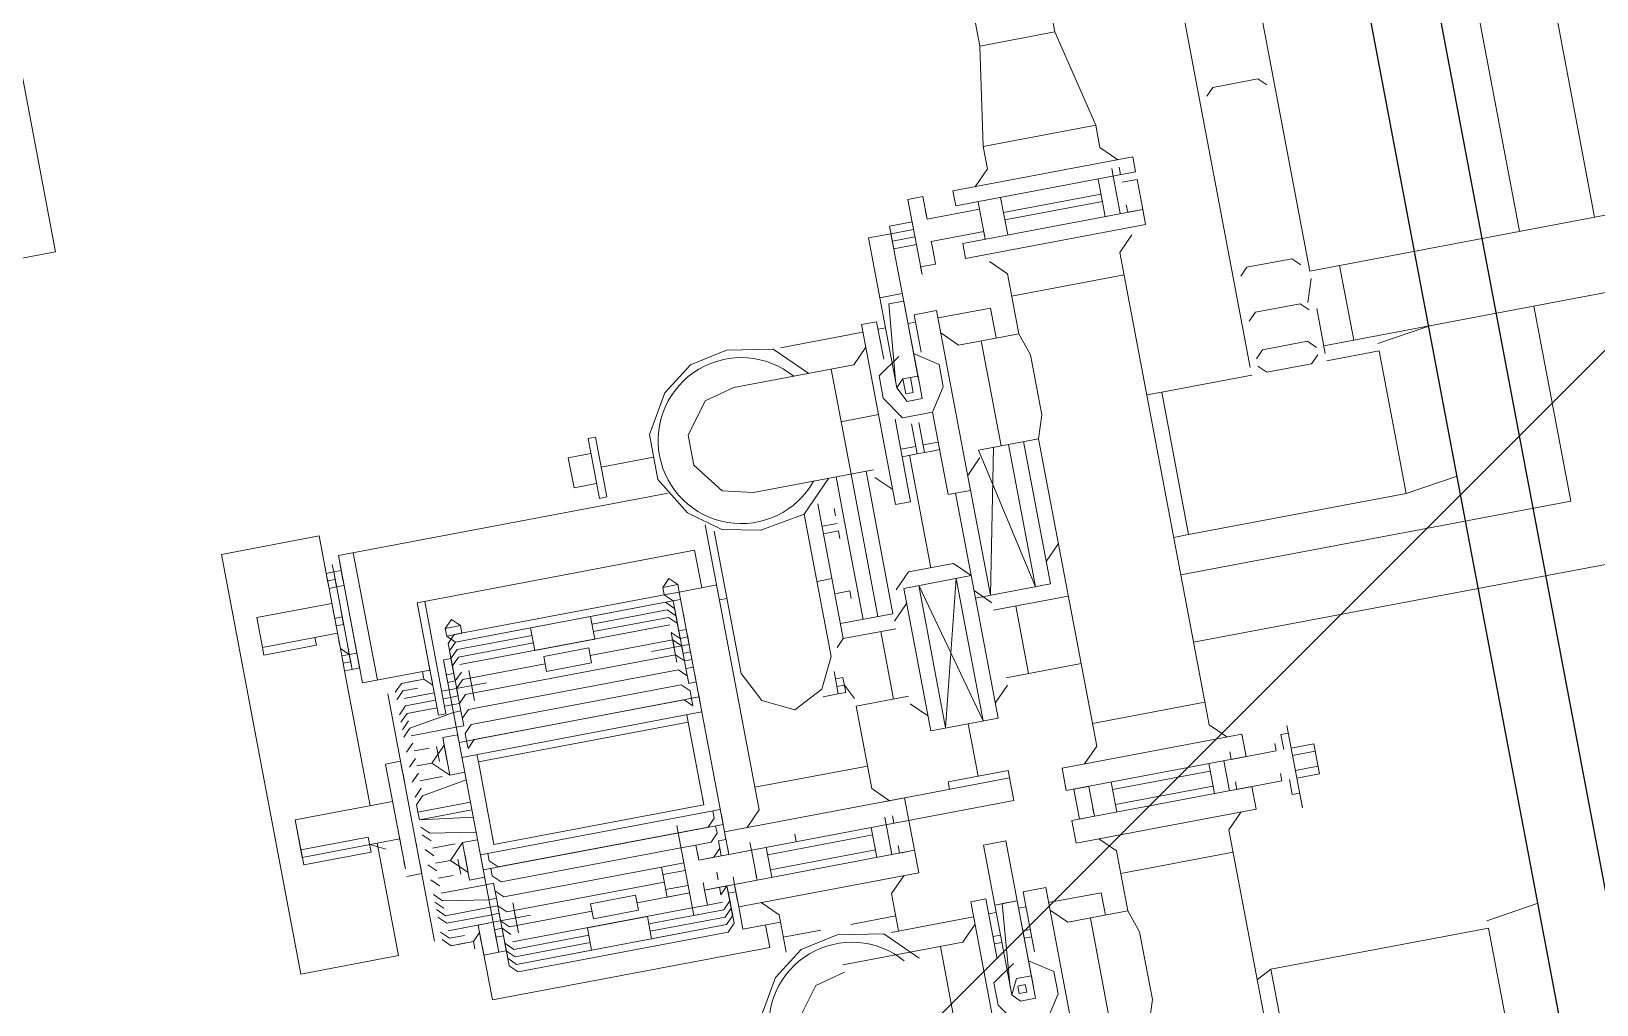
# Model space of a CAD drawing. Extents: x 407440 to 411585, y 6041728 to 6045069.
# Drawn here: x 410358.44 to 410370.21, y 6044292.62 to 6044299.94 of the extents above; entities that cross this region are included whole.
import ezdxf

# ---------------------------------------------------------------- set-up
doc = ezdxf.new("R2010")
doc.units = 0
doc.header["$LTSCALE"] = 5
doc.linetypes.add('foc-TIELINE', pattern=[1.875, 1.25, -0.625])
doc.layers.add('P-PROPOSED-EXISTING-H', color=59, linetype='Continuous')
doc.layers.add('T-TIE', color=201, linetype='foc-TIELINE')

# ---------------------------------------------------------------- blocks, each defined once
blk = doc.blocks.new('P-RIG-877')
at = {"layer": 'T-TIE', "linetype": 'ByBlock', "lineweight": 18}
for points in [[(-8.9435, -22.5252), (-8.1398, -22.5252), (-8.1398, -21.8708), (-8.071, -21.733), (-8.071, -16.2338)], [(-8.025, -22.5252), (-8.025, -21.9397), (-6.7507, -21.9397)], [(-8.1398, -22.0889), (-8.5302, -22.0889)], [(-7.6232, -22.8007), (-7.6232, -22.0889), (-8.025, -22.0889)], [(-8.645, -22.2037), (-8.1398, -22.2037)], [(-8.025, -22.2037), (-7.7265, -22.2037), (-7.7265, -22.8007)], [(-8.0135, -22.4448), (-8.025, -22.3645)], [(-8.0021, -22.5252), (-8.0021, -22.4448), (-7.7839, -22.4448), (-7.7954, -22.3645)], [(-7.1295, -22.4448), (-7.141, -22.3645)], [(-7.1066, -22.8007), (-7.1181, -22.7778), (-7.1181, -22.4448), (-6.8999, -22.4448), (-6.9114, -22.3645)], [(-7.7839, -22.8007), (-7.7839, -22.7778), (-7.7839, -22.4448)], [(-8.1398, -22.4793), (-8.025, -22.4793)], [(-8.4269, -22.5367), (-8.4383, -22.5482), (-8.4383, -22.617), (-8.4269, -22.6285)], [(-8.1513, -22.5367), (-8.1628, -22.5482), (-8.1628, -22.617), (-8.1513, -22.6285)], [(-8.1284, -22.5252), (-8.0939, -22.5367)], [(-8.0824, -22.5367), (-8.0939, -22.5482), (-8.0939, -22.617), (-8.0824, -22.6285)], [(-8.0135, -22.5252), (-8.0824, -22.5252)], [(-8.025, -22.5367), (-8.0365, -22.5482), (-8.0365, -22.617), (-8.025, -22.6285)], [(-8.0135, -22.6285), (-8.0021, -22.617), (-8.0021, -22.5482), (-8.0135, -22.5367)], [(-8.9435, -22.64), (-8.0135, -22.64)], [(-8.0021, -22.8007), (-8.0021, -22.7778), (-8.0021, -22.64)], [(-7.3936, -22.6859), (-7.3936, -22.6515), (-7.4395, -22.6515), (-7.4395, -22.6859)], [(-7.428, -22.6515), (-7.428, -22.6859)], [(-7.4051, -22.6515), (-7.4051, -22.6859)], [(-7.474, -22.6859), (-7.3477, -22.6859), (-7.474, -22.6859)], [(-7.4395, -22.6974), (-7.4625, -22.6974), (-7.4625, -22.6859)], [(-7.3706, -22.6859), (-7.3706, -22.6974), (-7.3936, -22.6974)], [(-7.3477, -22.6859), (-7.3591, -22.6859)], [(-7.451, -22.7778), (-7.4395, -22.7778), (-7.4395, -22.7089), (-7.451, -22.7089)], [(-7.4051, -22.7778), (-7.3936, -22.7778), (-7.3936, -22.7089), (-7.4051, -22.7089)], [(-8.2891, -22.7778), (-8.2776, -22.7778), (-8.2776, -22.7548), (-8.3235, -22.7548), (-8.3235, -22.7778)], [(-8.358, -22.7778), (-8.3809, -22.8007), (-8.4154, -22.8007), (-8.5646, -22.8352), (-8.5646, -22.95)], [(-8.335, -22.7778), (-8.3465, -22.7778)], [(-8.3465, -22.7892), (-8.335, -22.7892), (-8.2776, -22.7892), (-8.2891, -22.7892)], [(-7.474, -22.7778), (-7.4969, -22.8007), (-8.2202, -22.8007), (-8.2432, -22.7778)], [(-7.7839, -22.7778), (-8.0021, -22.7778)], [(-7.3936, -22.7892), (-7.4395, -22.7892)], [(-7.3591, -22.7778), (-7.3362, -22.8007), (-6.9803, -22.8007), (-6.9573, -22.7778), (-7.1181, -22.7778)], [(-8.4154, -22.8007), (-8.4154, -22.9729)], [(-8.2776, -22.8122), (-8.335, -22.8122)], [(-8.312, -22.8122), (-8.312, -22.9615)], [(-8.3006, -22.8122), (-8.3006, -22.9615)], [(-8.1858, -22.8007), (-8.1858, -22.9729)], [(-7.5314, -22.8007), (-7.5314, -22.9729)], [(-7.4395, -22.8122), (-7.3936, -22.8122)], [(-7.428, -22.9615), (-7.428, -22.8122)], [(-7.4051, -22.9615), (-7.4051, -22.8122)], [(-7.3017, -22.9729), (-7.3017, -22.8007)], [(-8.358, -22.9959), (-8.3809, -22.9729), (-8.4154, -22.9729), (-8.5646, -22.95), (-9.1157, -22.95), (-9.1157, -22.8352), (-8.5646, -22.8352)], [(-8.335, -22.9615), (-8.2776, -22.9615)], [(-8.2432, -22.9959), (-8.2202, -22.9729), (-8.1284, -22.9729), (-8.0939, -22.9615), (-8.0021, -22.9615), (-7.9676, -22.9729), (-7.4969, -22.9729), (-7.474, -22.9959)], [(-7.3936, -22.9615), (-7.4395, -22.9615)], [(-7.0721, -22.9959), (-6.9573, -22.9959), (-6.9803, -22.9729), (-7.0721, -22.9729), (-7.1066, -22.9615), (-7.2099, -22.9615), (-7.2443, -22.9729), (-7.2443, -23.0648), (-7.2673, -23.0877)], [(-8.1513, -23.0877), (-8.1284, -23.0648), (-8.1284, -22.9729)], [(-7.9676, -23.0189), (-7.7495, -23.0189), (-7.9676, -23.0648), (-7.9676, -22.9729)], [(-7.8069, -22.9729), (-7.7839, -22.9959)], [(-7.7265, -23.0877), (-7.7265, -22.9729)], [(-7.6232, -23.0877), (-7.6232, -22.9729)], [(-7.2443, -22.9729), (-7.3362, -22.9729), (-7.3591, -22.9959)], [(-8.2432, -23.0992), (-8.2546, -23.0992), (-8.2546, -23.0763), (-8.2776, -23.0763), (-8.2891, -23.0763), (-8.2891, -22.9959), (-8.2776, -22.9959), (-8.335, -22.9959), (-8.3235, -22.9959), (-8.3235, -23.0763), (-8.358, -23.0763), (-8.358, -23.0992)], [(-8.1284, -23.0074), (-8.1743, -23.0074), (-8.1743, -23.0877)], [(-7.7839, -23.2255), (-7.8069, -23.2026), (-7.8069, -23.1337), (-7.7839, -23.1107), (-7.7839, -23.214), (-7.5658, -23.214), (-7.5658, -23.1107), (-7.7495, -23.1107), (-7.7495, -22.9959), (-7.9676, -22.9959)], [(-7.4051, -22.9959), (-7.3936, -22.9959), (-7.3936, -23.0189), (-7.4395, -23.0189), (-7.4395, -22.9959), (-7.3936, -22.9959)], [(-7.2443, -23.0074), (-7.2788, -23.0074), (-7.2788, -23.0877)], [(-7.9676, -23.0303), (-8.1284, -23.0303)], [(-7.0721, -23.0303), (-7.2443, -23.0303)], [(-7.9561, -23.0877), (-7.7495, -23.0877), (-7.9676, -23.0418)], [(-7.7265, -23.0533), (-7.6232, -23.0533)], [(-8.3235, -23.0763), (-8.335, -23.0763)], [(-7.9561, -23.0648), (-7.9332, -23.0877)], [(-8.358, -23.0992), (-8.2432, -23.0992), (-8.358, -23.0992)], [(-8.2891, -23.0992), (-8.2891, -23.1337), (-8.3235, -23.1337), (-8.3235, -23.0992)], [(-8.312, -23.1337), (-8.312, -23.0992)], [(-8.3006, -23.1337), (-8.3006, -23.0992)], [(-8.0365, -23.1222), (-7.9102, -23.1222), (-7.9102, -23.0877), (-8.1858, -23.0877), (-8.1858, -23.1222), (-8.1284, -23.1222)], [(-8.1284, -23.1566), (-8.1054, -23.1911), (-8.071, -23.1911), (-8.0365, -23.1681), (-8.0365, -23.1222), (-8.071, -23.0992), (-8.1054, -23.0992), (-8.1284, -23.1337)], [(-7.761, -23.1107), (-7.738, -23.0877)], [(-7.6117, -23.0877), (-7.5888, -23.1107)], [(-7.1066, -23.1222), (-7.0147, -23.1222), (-7.0147, -23.0877), (-7.3017, -23.0877), (-7.3017, -23.1222), (-7.2099, -23.1222)], [(-7.1984, -23.1566), (-7.1755, -23.1911), (-7.141, -23.1911), (-7.1066, -23.1681), (-7.1066, -23.1222), (-7.141, -23.0992), (-7.1755, -23.0992), (-7.1984, -23.1337)], [(-8.025, -23.1566), (-7.9791, -23.1566), (-7.9791, -23.1452), (-7.9791, -23.1337), (-7.9791, -23.1222)], [(-7.9906, -23.1452), (-7.9906, -23.1222)], [(-7.9102, -23.1107), (-7.7495, -23.1107)], [(-7.474, -23.2026), (-7.4854, -23.2026), (-7.4854, -23.1107), (-7.4395, -23.1107), (-7.4395, -23.547), (-7.474, -23.547), (-7.474, -23.2714), (-7.4395, -23.2714), (-7.3936, -23.2714), (-7.3936, -23.2944), (-7.4051, -23.2944)], [(-7.474, -23.1107), (-7.474, -23.3059)], [(-7.2788, -23.1222), (-7.2788, -23.1337)], [(-7.2443, -23.1337), (-7.2443, -23.1222)], [(-7.2329, -23.1222), (-7.2329, -23.1337)], [(-8.0824, -23.1337), (-8.312, -23.1337), (-8.312, -23.1681), (-8.2202, -23.1681)], [(-8.0824, -23.1681), (-8.2202, -23.1681), (-8.2202, -23.1337)], [(-8.0939, -23.1681), (-8.2087, -23.1566), (-8.2087, -23.1337), (-8.0939, -23.1337)], [(-8.025, -23.1452), (-7.9791, -23.1452)], [(-7.1525, -23.1337), (-7.3821, -23.1337), (-7.3821, -23.1681), (-7.2903, -23.1681)], [(-7.1525, -23.1681), (-7.2903, -23.1681), (-7.2903, -23.1337)], [(-7.164, -23.1681), (-7.2903, -23.1566), (-7.2903, -23.1337), (-7.164, -23.1337)], [(-7.9906, -23.1796), (-7.9906, -23.1566)], [(-7.9791, -23.1796), (-7.9791, -23.1566)], [(-7.9791, -23.1681), (-7.8069, -23.1681)], [(-7.5658, -23.1566), (-7.4854, -23.1566)], [(-7.2788, -23.1681), (-7.2788, -23.1796)], [(-7.2443, -23.1796), (-7.2443, -23.1681)], [(-7.2329, -23.1681), (-7.2329, -23.1796)], [(-8.0365, -23.1796), (-7.9102, -23.1796), (-7.9102, -23.2026), (-8.1858, -23.2026), (-8.1858, -23.1796), (-8.1284, -23.1796)], [(-7.1066, -23.1796), (-7.0147, -23.1796), (-7.0147, -23.2026), (-7.3017, -23.2026), (-7.3017, -23.1796), (-7.2099, -23.1796)], [(-8.1743, -23.2026), (-8.1743, -23.3288)], [(-8.1513, -23.2026), (-8.1284, -23.2255), (-8.1284, -23.4092), (-8.1169, -23.4551), (-8.071, -23.4896), (-8.025, -23.4896), (-7.9791, -23.4551), (-7.9676, -23.4092), (-7.9676, -23.2255)], [(-8.048, -23.2026), (-8.048, -23.26)], [(-7.9332, -23.2026), (-7.9561, -23.2255)], [(-7.738, -23.237), (-7.761, -23.214)], [(-7.5888, -23.214), (-7.6117, -23.237)], [(-7.2788, -23.2026), (-7.2788, -23.3288)], [(-7.2443, -23.4092), (-7.2443, -23.2255), (-7.2673, -23.2026)], [(-7.0492, -23.2026), (-7.0721, -23.2255), (-7.0721, -23.4092), (-7.0836, -23.4551), (-7.1295, -23.4896), (-7.1755, -23.4896), (-7.2214, -23.4551), (-7.2329, -23.4092)], [(-7.7495, -23.3174), (-7.7495, -23.237), (-7.9676, -23.237)], [(-7.9332, -23.3174), (-7.7265, -23.3174), (-7.7265, -23.237)], [(-7.474, -23.2944), (-7.4969, -23.3174), (-7.6232, -23.3174), (-7.6232, -23.237)], [(-8.1284, -23.26), (-7.9676, -23.26), (-7.7495, -23.26)], [(-7.7265, -23.26), (-7.6232, -23.26)], [(-7.2443, -23.26), (-7.0721, -23.26), (-6.8655, -23.26)], [(-7.9676, -23.2829), (-7.8987, -23.2829), (-7.7495, -23.2829)], [(-7.451, -23.2944), (-7.4395, -23.2944), (-7.4395, -23.2714)], [(-8.1284, -23.2944), (-8.1743, -23.3403), (-8.1858, -23.4092), (-8.1743, -23.4666), (-8.1398, -23.5125), (-8.0824, -23.547), (-8.0135, -23.547), (-7.9561, -23.5125), (-7.9217, -23.4666), (-7.9102, -23.4092), (-7.9217, -23.3403), (-7.9676, -23.2944)], [(-7.9102, -23.2944), (-7.9217, -23.2944)], [(-7.8987, -23.3174), (-7.8987, -23.2944)], [(-7.8873, -23.3174), (-7.8873, -23.2944), (-7.8758, -23.2944)], [(-7.7954, -23.3174), (-7.7954, -23.2944), (-7.7839, -23.2944)], [(-7.4051, -23.3059), (-7.3936, -23.3059), (-7.4395, -23.3059), (-7.451, -23.3059)], [(-7.3591, -23.2944), (-7.3362, -23.3174), (-7.2788, -23.3174)], [(-7.2329, -23.2944), (-7.2788, -23.3403), (-7.2903, -23.4092), (-7.2788, -23.4666), (-7.2443, -23.5125), (-7.1869, -23.547), (-7.1181, -23.547), (-7.0606, -23.5125), (-7.0262, -23.4666), (-7.0147, -23.4092), (-7.0262, -23.3403), (-7.0721, -23.2944)], [(-7.8184, -23.3174), (-7.8184, -23.3403)], [(-7.7265, -23.3174), (-7.7151, -23.3288)], [(-7.6462, -23.3403), (-7.6462, -23.3288), (-7.6691, -23.3288), (-7.6691, -23.3403), (-7.6806, -23.3403), (-7.6462, -23.3403), (-7.6576, -23.3403), (-7.6576, -23.3288), (-7.6347, -23.3174)], [(-7.5314, -23.3174), (-7.5314, -23.4896)], [(-7.4395, -23.3288), (-7.3936, -23.3288)], [(-7.428, -23.3288), (-7.428, -23.4896)], [(-7.4051, -23.3288), (-7.4051, -23.4896)], [(-7.3017, -23.3174), (-7.3017, -23.3862)], [(-7.9217, -23.4781), (-7.7036, -23.4781), (-7.6576, -23.4551), (-7.6347, -23.4092), (-7.6576, -23.3633), (-7.7036, -23.3403), (-7.9217, -23.3403)], [(-7.6806, -23.3403), (-7.6462, -23.3403), (-7.6462, -23.3633)], [(-7.3017, -23.4322), (-7.3017, -23.4896)], [(-7.4395, -23.4437), (-7.451, -23.4437)], [(-7.8184, -23.4781), (-7.8184, -23.4896)], [(-7.474, -23.5125), (-7.4969, -23.4896), (-7.9332, -23.4896)], [(-7.8413, -23.4896), (-7.8413, -23.547), (-7.474, -23.547), (-7.4625, -23.547), (-7.4625, -23.5585), (-7.4395, -23.5585), (-7.4395, -23.547), (-7.451, -23.547)], [(-7.3936, -23.4896), (-7.4395, -23.4896)], [(-7.2788, -23.4896), (-7.3362, -23.4896), (-7.3591, -23.5125)], [(-7.3247, -23.4896), (-7.3247, -23.547), (-7.3591, -23.547)], [(-7.8987, -23.9258), (-7.7265, -23.9258), (-7.7265, -23.9373), (-7.8987, -23.9373), (-7.8987, -23.5125), (-7.8413, -23.5125)], [(-7.4854, -23.9029), (-7.474, -23.9029), (-7.4625, -23.8914), (-7.4625, -23.6159), (-7.4625, -23.5929), (-7.4395, -23.5929), (-7.4395, -23.5125), (-7.451, -23.5125)], [(-7.4395, -23.5125), (-7.3936, -23.5125)], [(-7.4051, -23.5125), (-7.3936, -23.5125), (-7.3936, -23.5929), (-7.3706, -23.5929), (-7.3706, -23.6159), (-7.3706, -23.8914)], [(-7.3706, -23.9373), (-7.3821, -23.9373), (-7.3936, -23.9373), (-7.3821, -23.9373), (-7.3706, -23.9373), (-7.2903, -23.9373), (-7.2903, -23.5125), (-7.3247, -23.5125)], [(-8.048, -23.547), (-8.048, -23.6273)], [(-7.9906, -23.5355), (-7.9906, -24.0406), (-7.7954, -24.0406), (-7.7954, -23.9373), (-7.7839, -23.9373), (-7.7725, -23.9373), (-7.7839, -23.9488), (-7.7839, -23.9832), (-7.7839, -23.9603)], [(-7.8528, -23.5699), (-7.8413, -23.5699), (-7.8413, -23.547), (-7.8528, -23.547)], [(-7.8413, -23.547), (-7.8413, -23.547)], [(-7.8299, -23.5699), (-7.8299, -23.547)], [(-7.7954, -23.547), (-7.8069, -23.547)], [(-7.7954, -23.5585), (-7.7725, -23.5585), (-7.7725, -23.547), (-7.7839, -23.547), (-7.7725, -23.547), (-7.761, -23.547), (-7.761, -23.6044)], [(-7.7839, -23.547), (-7.7839, -23.5585), (-7.7839, -23.547)], [(-7.7839, -23.5585), (-7.7495, -23.5585), (-7.7495, -23.547)], [(-7.761, -23.5699), (-7.7725, -23.5699), (-7.761, -23.5585), (-7.738, -23.5585), (-7.738, -23.547)], [(-7.761, -23.5585), (-7.761, -23.547)], [(-7.7151, -23.547), (-7.7036, -23.547), (-7.7036, -23.5585), (-7.7265, -23.5585), (-7.738, -23.5585), (-7.7495, -23.5699), (-7.7495, -23.8914), (-7.738, -23.9029), (-7.7265, -23.9029), (-7.7036, -23.9029), (-7.7036, -23.9144), (-7.7151, -23.9144)], [(-7.7265, -23.547), (-7.7265, -23.5585)], [(-7.6806, -23.547), (-7.6921, -23.547)], [(-7.6691, -23.547), (-7.6806, -23.547), (-7.6806, -23.9144), (-7.6691, -23.9144)], [(-7.6576, -23.547), (-7.6576, -23.9144)], [(-7.3936, -23.547), (-7.4051, -23.547)], [(-7.3936, -23.5699), (-7.3936, -23.5585), (-7.3936, -23.547), (-7.3821, -23.547), (-7.3706, -23.547)], [(-7.3821, -23.5585), (-7.3821, -23.547), (-7.3821, -23.5585)], [(-7.8069, -23.7766), (-7.8069, -23.8914), (-7.7954, -23.9029), (-7.8299, -23.9029), (-7.8413, -23.8914), (-7.8413, -23.5699), (-7.8299, -23.5585)], [(-7.8413, -23.5699), (-7.8413, -23.5699)], [(-7.8069, -23.6847), (-7.8069, -23.5699), (-7.7954, -23.5585), (-7.8299, -23.5585), (-7.7839, -23.5585), (-7.8184, -23.5585), (-7.8299, -23.5699), (-7.8299, -23.8914), (-7.8184, -23.9029), (-7.8299, -23.8914)], [(-7.8184, -23.5585), (-7.8299, -23.5699), (-7.8299, -23.6847)], [(-7.738, -23.5699), (-7.7839, -23.5699), (-7.7725, -23.5585), (-7.8069, -23.5585), (-7.8184, -23.5699), (-7.8184, -23.6847)], [(-7.7954, -23.5699), (-7.7954, -23.8914)], [(-7.7725, -23.6962), (-7.7725, -23.5699)], [(-7.7151, -23.9029), (-7.7265, -23.8914), (-7.7265, -23.5699), (-7.7151, -23.5585)], [(-7.6576, -23.5699), (-7.6462, -23.5699), (-7.6462, -23.8914), (-7.6576, -23.8914)], [(-7.6462, -23.5699), (-7.5199, -23.5699), (-7.5199, -23.8914), (-7.6462, -23.8914)], [(-7.5199, -23.5699), (-7.5314, -23.5699)], [(-7.5084, -23.5585), (-7.4969, -23.5585), (-7.4854, -23.5699), (-7.4854, -23.8914), (-7.4969, -23.9029), (-7.5084, -23.9029)], [(-7.4854, -23.5585), (-7.474, -23.5585), (-7.4625, -23.5699), (-7.4625, -23.5929)], [(-7.4395, -23.5585), (-7.451, -23.5585), (-7.4395, -23.5699), (-7.4395, -23.5929), (-7.451, -23.5929)], [(-7.4051, -23.5699), (-7.4166, -23.5699)], [(-7.3477, -23.6847), (-7.3477, -23.5699), (-7.3591, -23.5585), (-7.3936, -23.5585), (-7.3821, -23.5699), (-7.3936, -23.5699), (-7.3936, -23.5929), (-7.4051, -23.5929)], [(-7.3591, -23.6847), (-7.3591, -23.5699), (-7.3706, -23.5585), (-7.3936, -23.5585), (-7.3821, -23.5585)], [(-7.3477, -23.5585), (-7.3821, -23.5585), (-7.3362, -23.5585), (-7.3706, -23.5585)], [(-7.3706, -23.5699), (-7.3706, -23.5929)], [(-7.3362, -23.5585), (-7.3247, -23.5699), (-7.3247, -23.8914), (-7.3362, -23.9029)], [(-7.4854, -23.6159), (-7.4969, -23.6159)], [(-7.3591, -23.6159), (-7.4854, -23.6159), (-7.3591, -23.6159)], [(-7.4395, -23.6159), (-7.4395, -23.6503), (-7.3936, -23.6503), (-7.3936, -23.6159), (-7.3936, -23.6962)], [(-7.428, -23.6503), (-7.428, -23.6159)], [(-7.4051, -23.6503), (-7.4051, -23.6159)], [(-8.071, -23.6388), (-8.071, -23.6733), (-8.025, -23.6733), (-8.025, -23.6388)], [(-7.451, -23.9029), (-7.4395, -23.8914), (-7.4395, -23.6503)], [(-7.4166, -23.6503), (-7.4166, -23.8914), (-7.428, -23.9029), (-7.4051, -23.9029)], [(-7.8528, -23.8799), (-7.8643, -23.8914), (-7.8528, -23.9029), (-7.8413, -23.9029), (-7.8299, -23.8914), (-7.8299, -23.7766), (-7.7954, -23.7766), (-7.7954, -23.6847), (-7.8299, -23.6847), (-7.8299, -23.7766)], [(-7.3362, -23.7766), (-7.3706, -23.7766), (-7.3706, -23.6847), (-7.3362, -23.6847)], [(-7.8184, -23.7766), (-7.8184, -23.8914), (-7.8069, -23.9029), (-7.7725, -23.9029), (-7.7839, -23.8914)], [(-7.7954, -23.9144), (-7.8069, -23.9144), (-7.3591, -23.9144), (-7.3591, -23.9029), (-7.3477, -23.8914), (-7.3477, -23.7766)], [(-7.7725, -23.7651), (-7.7725, -23.8914), (-7.761, -23.9029), (-7.738, -23.9029), (-7.738, -23.9144), (-7.738, -23.9258)], [(-7.3936, -23.7651), (-7.3936, -23.8914), (-7.4051, -23.9029), (-7.4051, -23.9144), (-7.3936, -23.9144)], [(-7.3591, -23.7766), (-7.3591, -23.8914), (-7.3706, -23.9029), (-7.3936, -23.9029), (-7.3936, -23.9144), (-7.3821, -23.9144), (-7.3706, -23.9144)], [(-7.8528, -23.9029), (-7.8528, -23.8799), (-7.8413, -23.8799), (-7.8413, -23.9029)], [(-7.8413, -23.8799), (-7.8413, -23.8799)], [(-7.761, -23.857), (-7.761, -23.9144), (-7.7725, -23.9144), (-7.7839, -23.9144), (-7.7725, -23.9144), (-7.7725, -23.9029), (-7.7954, -23.9029)], [(-7.738, -23.8799), (-7.7839, -23.8799)], [(-7.761, -23.8799), (-7.7725, -23.8799)], [(-7.3821, -23.8799), (-7.428, -23.8799)], [(-7.4051, -23.8799), (-7.4166, -23.8799)], [(-7.4051, -23.857), (-7.4051, -23.9144), (-7.4051, -23.9832), (-7.4051, -23.9488)], [(-7.7839, -23.9029), (-7.8184, -23.9029), (-7.7839, -23.9029)], [(-7.8069, -23.9029), (-7.8069, -23.9144)], [(-7.7839, -23.9144), (-7.7839, -23.9029), (-7.7839, -23.9144)], [(-7.7839, -23.9029), (-7.7495, -23.9029), (-7.7495, -23.9144), (-7.7495, -23.9258)], [(-7.761, -23.9029), (-7.761, -23.9144), (-7.761, -23.9258)], [(-7.7036, -23.9947), (-7.7151, -23.9832), (-7.7265, -23.9144), (-7.7265, -23.9029)], [(-7.5199, -23.8914), (-7.5314, -23.8914)], [(-7.4395, -23.9947), (-7.428, -23.9832), (-7.428, -23.9144), (-7.428, -23.9029), (-7.4395, -23.9029), (-7.4625, -23.9029), (-7.4625, -23.9144), (-7.4625, -23.9832)], [(-7.4395, -23.9029), (-7.4395, -23.9144), (-7.451, -23.9832), (-7.4625, -23.9947)], [(-7.4166, -23.9832), (-7.428, -23.9947), (-7.4166, -23.9832), (-7.4166, -23.9144), (-7.4166, -23.9029), (-7.3821, -23.9029)], [(-7.3591, -23.9029), (-7.3936, -23.9029), (-7.3821, -23.8914)], [(-7.3821, -23.9029), (-7.3821, -23.9144), (-7.3821, -23.9029)], [(-7.3477, -23.9029), (-7.3821, -23.9029), (-7.3362, -23.9029), (-7.3706, -23.9029)], [(-7.7036, -23.9144), (-7.7036, -23.9832)], [(-7.6806, -23.9144), (-7.6921, -23.9144), (-7.6921, -23.9373)], [(-7.6347, -23.9144), (-7.6347, -23.9373)], [(-7.6232, -23.9144), (-7.6117, -23.9832), (-7.6002, -23.9947), (-7.5888, -23.9947), (-7.5773, -23.9947), (-7.5888, -23.9947)], [(-7.5773, -23.9144), (-7.5773, -23.9947), (-7.5658, -23.9144)], [(-7.5428, -23.9144), (-7.5543, -23.9832), (-7.5658, -23.9947)], [(-7.4625, -23.9144), (-7.474, -23.9144), (-7.474, -23.9373), (-7.5314, -23.9373), (-7.5084, -23.9603), (-7.4854, -23.9373), (-7.4969, -23.9373), (-7.5084, -23.9373), (-7.4969, -23.9373), (-7.4854, -23.9373)], [(-7.5314, -23.9144), (-7.5314, -23.9373)], [(-7.4051, -23.9373), (-7.4051, -23.9144), (-7.4166, -23.9144)], [(-7.3591, -23.9144), (-7.3591, -23.9373), (-7.4051, -23.9373), (-7.3936, -23.9373), (-7.3821, -23.9373), (-7.3936, -23.9373), (-7.3821, -23.9488), (-7.3821, -23.9832), (-7.3936, -23.9947)], [(-7.7839, -23.9373), (-7.7954, -23.9373), (-7.8069, -23.9373), (-7.7954, -23.9373)], [(-7.7839, -23.9488), (-7.7954, -23.9488)], [(-7.761, -23.9373), (-7.761, -23.9832), (-7.761, -23.9488)], [(-7.7495, -23.9373), (-7.7495, -23.9832), (-7.738, -23.9947), (-7.7495, -23.9832)], [(-7.738, -23.9373), (-7.738, -23.9832), (-7.7265, -23.9947)], [(-7.6576, -23.9488), (-7.6806, -23.9488)], [(-7.6576, -23.9373), (-7.6691, -23.9373)], [(-7.6347, -23.9488), (-7.6347, -23.9832)], [(-7.5314, -23.9488), (-7.5314, -23.9832)], [(-7.5084, -23.9488), (-7.4854, -23.9488)], [(-7.3706, -23.9488), (-7.3821, -23.9488)], [(-7.7725, -23.9603), (-7.7725, -23.9832), (-7.761, -23.9947), (-7.7725, -23.9832)], [(-7.6806, -23.9603), (-7.6806, -23.9832)], [(-7.6576, -23.9603), (-7.6576, -23.9832)], [(-7.5084, -23.9603), (-7.5084, -23.9832)], [(-7.4854, -23.9603), (-7.4854, -23.9832)], [(-7.3936, -23.9603), (-7.3936, -23.9832)], [(-7.3821, -23.9603), (-7.3821, -23.9832)], [(-7.7839, -23.9832), (-7.7725, -23.9947)], [(-7.7265, -23.9832), (-7.7151, -23.9947)], [(-7.6921, -23.9832), (-7.6806, -23.9947)], [(-7.6691, -23.9832), (-7.6576, -23.9947)], [(-7.6462, -23.9832), (-7.6347, -23.9947)], [(-7.6232, -23.9832), (-7.6117, -23.9947)], [(-7.5543, -23.9947), (-7.5428, -23.9832)], [(-7.5314, -23.9947), (-7.5199, -23.9832)], [(-7.5084, -23.9947), (-7.4969, -23.9832)], [(-7.4854, -23.9947), (-7.474, -23.9832)], [(-7.451, -23.9947), (-7.4395, -23.9832)], [(-7.9906, -24.0177), (-7.7954, -24.0177)], [(-7.7725, -24.0062), (-7.3936, -24.0062)], [(-7.6691, -24.0062), (-7.6691, -24.0292), (-7.6576, -24.0292), (-7.5084, -24.0292), (-7.5199, -24.0292)], [(-7.6576, -24.0062), (-7.6691, -24.0062), (-7.6576, -24.0062), (-7.6462, -24.0062), (-7.6576, -24.0062), (-7.6462, -24.0062), (-7.6347, -24.0062)], [(-7.5199, -24.0062), (-7.5314, -24.0062), (-7.5428, -24.0062)], [(-7.4969, -24.0292), (-7.4969, -24.0062), (-7.5084, -24.0062), (-7.5199, -24.0062), (-7.5314, -24.0062), (-7.5199, -24.0062), (-7.5084, -24.0062)], [(-7.8413, -24.0636), (-7.8184, -24.0636), (-7.8184, -24.0521), (-7.9676, -24.0521), (-7.9676, -24.0406), (-7.9561, -24.0406), (-7.9447, -24.0406), (-7.9561, -24.0406), (-7.9676, -24.0406), (-7.9791, -24.0406), (-7.9676, -24.0406), (-7.9791, -24.0406), (-7.9676, -24.0406), (-7.9791, -24.0406), (-7.9676, -24.0406), (-7.9791, -24.0406), (-7.9676, -24.0406), (-7.9561, -24.0406), (-7.9447, -24.0406), (-7.9561, -24.0406), (-7.9447, -24.0406), (-7.9561, -24.0406), (-7.9447, -24.0406), (-7.9561, -24.0406), (-7.9447, -24.0406), (-7.9561, -24.0406), (-7.9676, -24.0406), (-7.9676, -24.0521), (-7.9447, -24.0521), (-7.9676, -24.0521), (-7.9791, -24.0521), (-7.9676, -24.0521), (-7.9561, -24.0521), (-7.9676, -24.0521), (-7.9561, -24.0521), (-7.9447, -24.0521), (-7.9447, -24.0406), (-7.9676, -24.0406), (-7.9561, -24.0406), (-7.9676, -24.0406), (-7.9561, -24.0406)], [(-7.9676, -24.0406), (-7.9676, -24.0406)], [(-7.9676, -24.0406), (-7.9676, -24.0406)], [(-7.9561, -24.0406), (-7.9561, -24.0406)], [(-7.9561, -24.0406), (-7.9561, -24.0406)], [(-7.9561, -24.0406), (-7.9561, -24.0406)], [(-7.9561, -24.0406), (-7.9561, -24.0406)], [(-7.9561, -24.0406), (-7.9561, -24.0406)], [(-7.8413, -24.0406), (-7.9447, -24.0406), (-7.8413, -24.0406)], [(-7.9447, -24.0406), (-7.9447, -24.0406)], [(-7.9447, -24.0406), (-7.9447, -24.0406)], [(-7.8299, -24.0521), (-7.8413, -24.0521), (-7.8299, -24.0521), (-7.8413, -24.0521), (-7.8299, -24.0521), (-7.8413, -24.0521), (-7.8413, -24.0406), (-7.8299, -24.0406), (-7.8413, -24.0406), (-7.8299, -24.0406), (-7.8413, -24.0406), (-7.8299, -24.0406), (-7.8413, -24.0406), (-7.8299, -24.0406), (-7.8413, -24.0406), (-7.8299, -24.0406), (-7.8413, -24.0406), (-7.8299, -24.0406), (-7.8184, -24.0406), (-7.8413, -24.0406), (-7.8299, -24.0406), (-7.8184, -24.0406), (-7.8184, -24.0521), (-7.8184, -24.0406), (-7.8299, -24.0406), (-7.8413, -24.0406), (-7.8528, -24.0406), (-7.8413, -24.0406), (-7.8528, -24.0406), (-7.8413, -24.0406), (-7.8528, -24.0406), (-7.8413, -24.0406), (-7.8528, -24.0406), (-7.8413, -24.0406), (-7.8528, -24.0406)], [(-7.8413, -24.0406), (-7.8413, -24.0406)], [(-7.8413, -24.0406), (-7.8413, -24.0406)], [(-7.8413, -24.0406), (-7.8413, -24.0406)], [(-7.8184, -24.0406), (-7.8299, -24.0406)], [(-7.8299, -24.0406), (-7.8299, -24.0406)], [(-7.8299, -24.0406), (-7.8299, -24.0406)], [(-7.8299, -24.0406), (-7.8299, -24.0406)], [(-7.8299, -24.0406), (-7.8299, -24.0406)], [(-7.8184, -24.0406), (-7.8184, -24.0406)], [(-7.8184, -24.0406), (-7.8184, -24.0406)], [(-7.6232, -24.0292), (-7.5428, -24.0292), (-7.5543, -24.0292), (-7.5543, -24.1784)], [(-7.6117, -24.0292), (-7.6117, -24.1784)], [(-7.9676, -24.0636), (-7.9791, -24.0636), (-7.9676, -24.0636), (-7.9791, -24.0636), (-7.9676, -24.0636), (-7.9791, -24.0636), (-7.9676, -24.0636), (-7.9561, -24.0636), (-7.9447, -24.0636), (-7.9561, -24.0636), (-7.9447, -24.0636), (-7.9561, -24.0636), (-7.9676, -24.0636), (-8.025, -24.0636), (-8.025, -24.2129), (-7.3821, -24.2129), (-7.3821, -24.0636), (-7.5543, -24.0636)], [(-7.9676, -24.0521), (-7.9561, -24.0521), (-7.9676, -24.0521), (-7.9676, -24.0636), (-7.9447, -24.0636), (-7.9332, -24.0636), (-7.8528, -24.0636), (-7.8413, -24.0636), (-7.8299, -24.0636), (-7.8413, -24.0636), (-7.8299, -24.0636), (-7.8413, -24.0636), (-7.8299, -24.0636), (-7.8299, -24.0521), (-7.8413, -24.0521), (-7.8528, -24.0521), (-7.8413, -24.0521)], [(-7.9676, -24.0636), (-7.9676, -24.0636)], [(-7.9676, -24.0636), (-7.9676, -24.0636)], [(-7.9561, -24.0521), (-7.9561, -24.0521)], [(-7.9561, -24.0521), (-7.9561, -24.0521)], [(-7.9561, -24.0521), (-7.9561, -24.0521)], [(-7.9561, -24.0636), (-7.9561, -24.0521)], [(-7.9561, -24.0636), (-7.9561, -24.0636)], [(-7.9561, -24.0636), (-7.9561, -24.0636)], [(-7.9447, -24.0636), (-7.9561, -24.0636)], [(-7.9447, -24.0521), (-7.9447, -24.0521)], [(-7.9447, -24.0636), (-7.9447, -24.0521), (-7.9447, -24.0636)], [(-7.9447, -24.0636), (-7.9447, -24.0636)], [(-7.9217, -24.1784), (-7.9217, -24.0636)], [(-7.8987, -24.0521), (-7.9102, -24.0521)], [(-7.8987, -24.0521), (-7.9102, -24.0521)], [(-7.8987, -24.0521), (-7.9102, -24.0521)], [(-7.8987, -24.0521), (-7.9102, -24.0521)], [(-7.8987, -24.0521), (-7.9102, -24.0521)], [(-7.8987, -24.0521), (-7.9102, -24.0521)], [(-7.8987, -24.0521), (-7.9102, -24.0521)], [(-7.8987, -24.0636), (-7.9102, -24.0636)], [(-7.8987, -24.0636), (-7.9102, -24.0636)], [(-7.8987, -24.0636), (-7.9102, -24.0636)], [(-7.8987, -24.0636), (-7.9102, -24.0636)], [(-7.8987, -24.0521), (-7.8987, -24.0521)], [(-7.8873, -24.0521), (-7.8987, -24.0521)], [(-7.8873, -24.0521), (-7.8987, -24.0521)], [(-7.8873, -24.0521), (-7.8987, -24.0521)], [(-7.8873, -24.0521), (-7.8987, -24.0521)], [(-7.8873, -24.0521), (-7.8987, -24.0521)], [(-7.8873, -24.0521), (-7.8987, -24.0521)], [(-7.8873, -24.0521), (-7.8987, -24.0521)], [(-7.8987, -24.0521), (-7.8873, -24.0521), (-7.8987, -24.0521)], [(-7.8987, -24.0636), (-7.8987, -24.0521)], [(-7.8987, -24.0521), (-7.8987, -24.0636)], [(-7.8987, -24.0521), (-7.8987, -24.0521)], [(-7.8987, -24.0636), (-7.8987, -24.0636)], [(-7.8873, -24.0636), (-7.8987, -24.0636)], [(-7.8873, -24.0636), (-7.8987, -24.0636)], [(-7.8987, -24.0636), (-7.8987, -24.0636)], [(-7.8987, -24.0636), (-7.8987, -24.0636)], [(-7.8873, -24.0521), (-7.8873, -24.0521)], [(-7.8873, -24.0521), (-7.8873, -24.0636), (-7.8873, -24.0521)], [(-7.8873, -24.0521), (-7.8873, -24.0521)], [(-7.8873, -24.0636), (-7.8873, -24.0636)], [(-7.8758, -24.0636), (-7.8758, -24.1784), (-7.8758, -24.0981), (-7.8643, -24.0981), (-7.8643, -24.1784), (-7.8758, -24.1784)], [(-7.8528, -24.0636), (-7.8643, -24.0636)], [(-7.8413, -24.0636), (-7.8413, -24.0521), (-7.8528, -24.0636)], [(-7.8413, -24.0636), (-7.8528, -24.0636)], [(-7.8413, -24.0521), (-7.8413, -24.0521)], [(-7.8413, -24.0521), (-7.8413, -24.0521)], [(-7.8184, -24.0521), (-7.8413, -24.0521), (-7.8184, -24.0521)], [(-7.8413, -24.0636), (-7.8299, -24.0636)], [(-7.8413, -24.0636), (-7.8413, -24.0636)], [(-7.8299, -24.0636), (-7.8413, -24.0636)], [(-7.8299, -24.0521), (-7.8299, -24.0521)], [(-7.8299, -24.0521), (-7.8299, -24.0521)], [(-7.8299, -24.0636), (-7.8299, -24.0636)], [(-7.8299, -24.0636), (-7.8299, -24.0636)], [(-7.8184, -24.0636), (-7.8184, -24.0636)], [(-7.8184, -24.0636), (-7.8184, -24.0636)], [(-7.6117, -24.0636), (-7.8184, -24.0636)], [(-7.5428, -24.0521), (-7.5543, -24.0751)], [(-7.9217, -24.1784), (-7.8758, -24.1784), (-7.9217, -24.1784)], [(-8.909, -25.0739), (-8.5187, -25.0739), (-8.5187, -24.3736), (-8.909, -24.3736)]]:
    blk.add_lwpolyline(points, dxfattribs=at)
at = {"layer": 'T-TIE', "linetype": 'ByBlock', "lineweight": 25}
blk.add_lwpolyline([(-5.8437, -22.2611), (-9.4486, -22.2611), (-9.4486, -18.3003), (-5.8437, -18.3003)], close=True, dxfattribs=at)
blk.add_lwpolyline([(-6.7736, -25.5561), (-6.7736, -25.4528), (-5.8437, -25.4528), (-5.8437, -22.3645), (-9.4486, -22.3645), (-9.4486, -25.4528), (-8.5072, -25.4528), (-8.5072, -25.5561)], dxfattribs=at)
at = {"layer": 'T-TIE', "linetype": 'ByBlock', "lineweight": 18}
for points in [[(-8.358, -23.0303), (-8.358, -22.7548), (-8.335, -22.7548), (-8.335, -23.0303)], [(-8.2546, -23.0303), (-8.2546, -22.7548), (-8.2776, -22.7548), (-8.2776, -23.0303)], [(-7.474, -23.0303), (-7.474, -22.7548), (-7.4395, -22.7548), (-7.4395, -23.0303)], [(-7.3591, -23.0303), (-7.3591, -22.7548), (-7.3936, -22.7548), (-7.3936, -23.0303)], [(-8.1743, -23.1337), (-8.1743, -23.1222)], [(-8.0824, -23.1337), (-8.0939, -23.1337), (-8.0939, -23.1566), (-8.0824, -23.1681), (-8.0595, -23.1566), (-8.0595, -23.1337)], [(-8.0824, -23.1452), (-8.0939, -23.1452), (-8.0939, -23.1566), (-8.071, -23.1566), (-8.071, -23.1452)], [(-7.7839, -23.1337), (-7.5658, -23.1337), (-7.7839, -23.1911), (-7.5658, -23.1911)], [(-7.1525, -23.1337), (-7.1755, -23.1337), (-7.1755, -23.1566), (-7.1525, -23.1681), (-7.141, -23.1566), (-7.141, -23.1337)], [(-7.1525, -23.1452), (-7.164, -23.1452), (-7.164, -23.1566), (-7.1525, -23.1566)], [(-8.1743, -23.1796), (-8.1743, -23.1681)], [(-7.3591, -23.547), (-7.3591, -23.2714), (-7.3936, -23.2714), (-7.3936, -23.547)], [(-7.8528, -23.5699), (-7.8528, -23.547), (-7.8643, -23.5585)], [(-7.5084, -23.547), (-7.4969, -23.547), (-7.4854, -23.547), (-7.4854, -23.9144), (-7.4969, -23.9144), (-7.5084, -23.9144)], [(-7.7036, -23.5699), (-7.6921, -23.5585), (-7.6806, -23.5585), (-7.6691, -23.5585), (-7.6806, -23.5699), (-7.6806, -23.8914), (-7.6691, -23.9029), (-7.6806, -23.9029), (-7.6921, -23.9029), (-7.7036, -23.8914)], [(-7.3362, -23.5699), (-7.3477, -23.5585), (-7.3362, -23.5699), (-7.3362, -23.8914), (-7.3362, -23.7766), (-7.3362, -23.6847)], [(-8.0021, -23.6273), (-8.0021, -23.6388), (-8.0939, -23.6388), (-8.0939, -23.6273)], [(-7.761, -23.6962), (-7.761, -23.7651), (-7.7839, -23.7651), (-7.7839, -23.6962)], [(-7.4051, -23.6962), (-7.3821, -23.6962), (-7.3821, -23.7651), (-7.4051, -23.7651)], [(-7.3362, -23.8914), (-7.3477, -23.9029)], [(-7.5888, -23.9947), (-7.5888, -23.9144)], [(-7.7954, -23.9373), (-7.7839, -23.9373)], [(-7.6806, -23.9373), (-7.6691, -23.9373), (-7.6806, -23.9373), (-7.6576, -23.9603), (-7.6347, -23.9373), (-7.6921, -23.9373)], [(-7.6691, -23.9373), (-7.6576, -23.9373)], [(-7.5199, -23.9373), (-7.5084, -23.9373)], [(-7.3936, -23.9832), (-7.4051, -23.9947)], [(-7.9561, -24.0521), (-7.9447, -24.0521)], [(-7.9561, -24.0521), (-7.9447, -24.0521)], [(-7.9561, -24.0636), (-7.9447, -24.0636)], [(-7.9102, -24.0521), (-7.8987, -24.0521)], [(-7.9102, -24.0521), (-7.8987, -24.0521)], [(-7.8987, -24.0636), (-7.8873, -24.0636)], [(-7.8528, -24.0521), (-7.8413, -24.0521)], [(-7.8528, -24.0636), (-7.8413, -24.0636)], [(-7.8528, -24.0636), (-7.8413, -24.0636)], [(-7.8299, -24.0636), (-7.8184, -24.0636)], [(-7.5543, -24.1784), (-7.6117, -24.1784), (-7.5428, -24.1784), (-7.5428, -24.0751), (-7.5658, -24.0751), (-7.5658, -24.1784)]]:
    blk.add_lwpolyline(points, close=True, dxfattribs=at)
for centre in [(-8.048, -23.413), (-7.1525, -23.413)]:
    blk.add_arc(centre, 0.1249, 130.0303, 49.9697, dxfattribs=at)

msp = doc.modelspace()

# ---------------------------------------------------------------- hatches: boundary and pattern name
at = {"layer": 'P-PROPOSED-EXISTING-H'}
h = msp.add_hatch(dxfattribs=at)
h.set_pattern_fill('ANSI31', color=256, scale=3.498392, style=0)
h.set_pattern_definition([(45, (-102.852, 2739.382), (-7.854113246, 7.854113246), [])])
edge = h.paths.add_edge_path()
edge.add_line((410849.565, 6043843.767), (410381.581, 6043755.258))
edge.add_line((410381.581, 6043755.258), (409934.712, 6043670.743))
edge.add_line((409934.712, 6043670.743), (409814.106, 6044308.44))
edge.add_line((409814.106, 6044308.44), (410263.945, 6044377.375))
edge.add_line((410263.945, 6044377.375), (410794.85, 6044458.734))
edge.add_line((410794.85, 6044458.734), (411169.273, 6044565.411))
edge.add_line((411169.273, 6044565.411), (411290.002, 6043927.065))
edge.add_line((411290.002, 6043927.065), (411039.067, 6043879.607))
edge.add_arc((410922.403, 6043977.554), 152.33, 241.43508, 319.98432, ccw=False)

# ---------------------------------------------------------------- block references
at = {"layer": 'T-TIE', "linetype": 'ByBlock', "xscale": 4.999999999955019, "yscale": 4.999999999955019, "zscale": 4.999999999955019, "rotation": 280.7096999997605}
msp.add_blockref('P-RIG-877', (410486.28, 6044279.077), dxfattribs=at)

doc.saveas('drawing.dxf')
